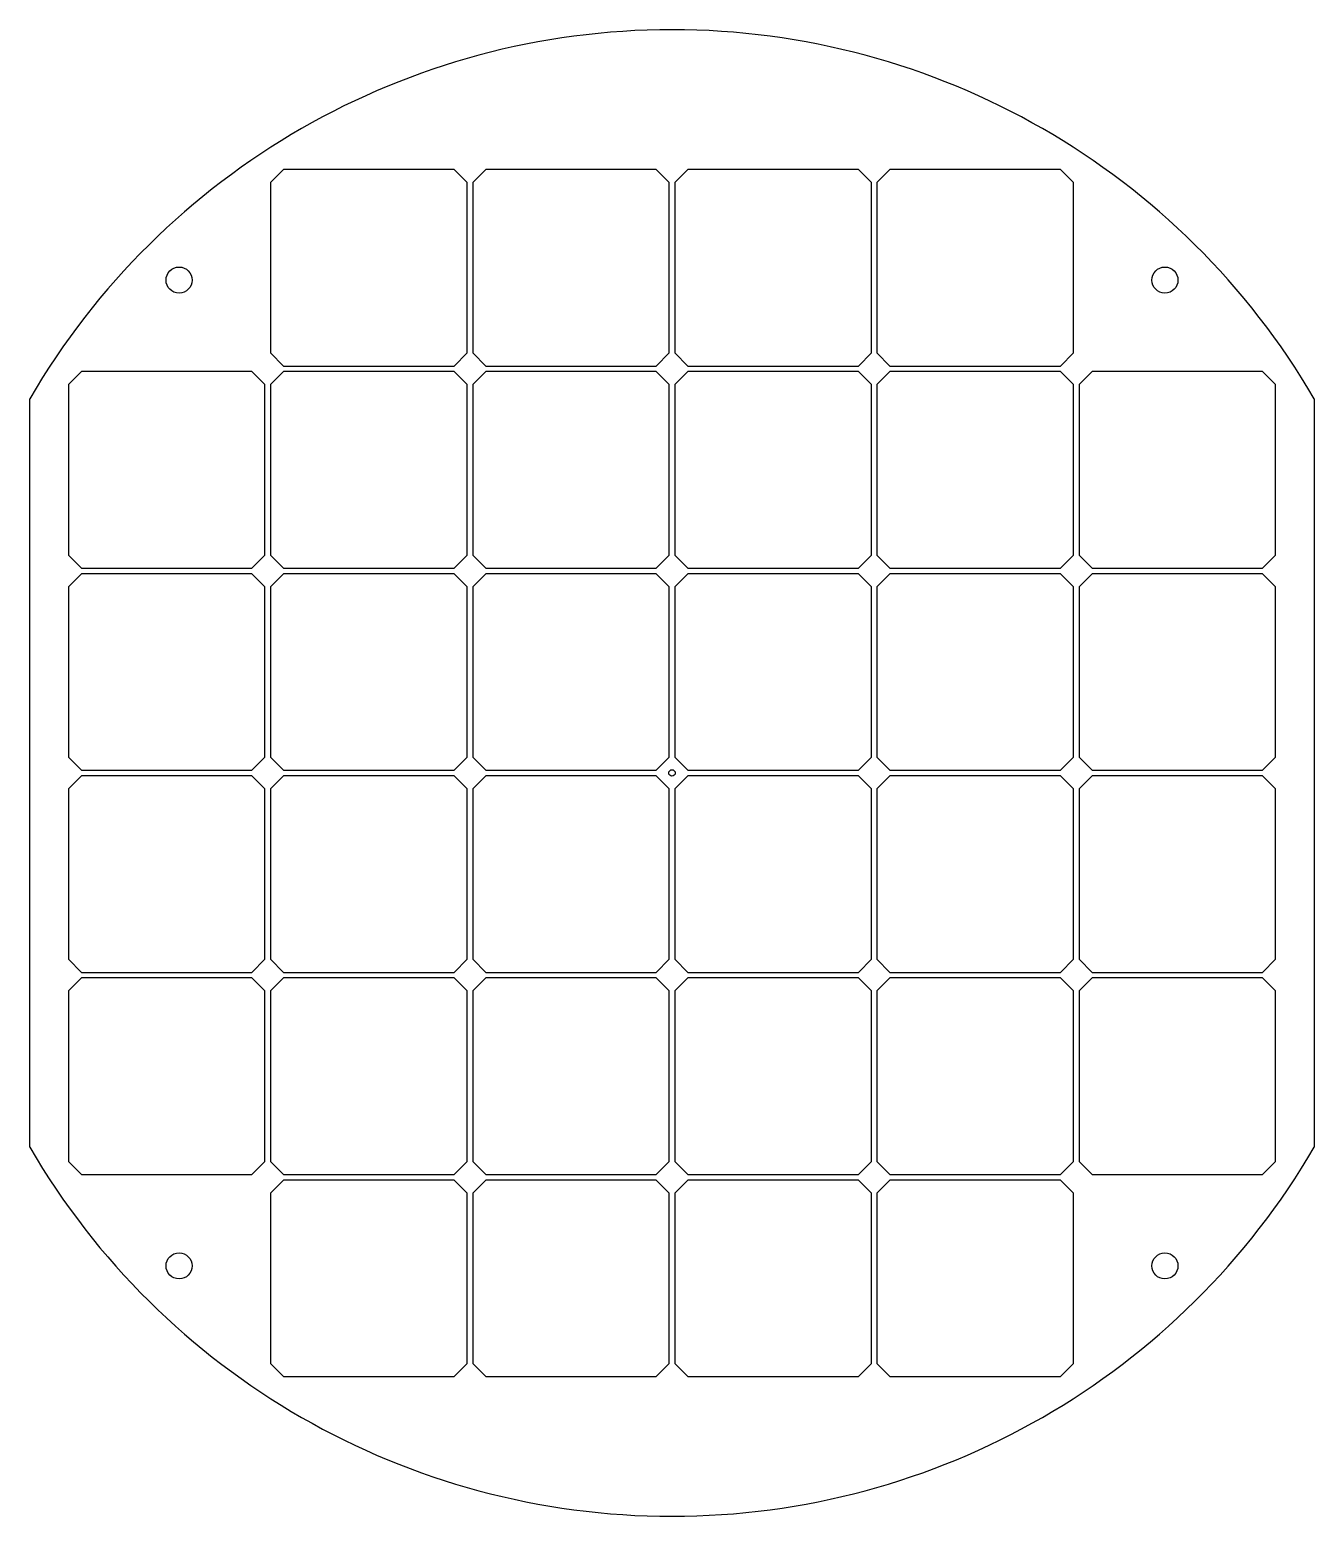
# Model space of a CAD drawing. Header units: millimetres. Extents: x 2242 to 2439, y 1817 to 2045.
import ezdxf

# ---------------------------------------------------------------- set-up
doc = ezdxf.new("R2010")
doc.units = ezdxf.units.MM
for name, color, linetype in [('holder_hole', 80, 'Continuous'), ('holder_outline', 1, 'Continuous'), ('holder_support', 140, 'Continuous')]:
    doc.layers.add(name, color=color, linetype=linetype)

msp = doc.modelspace()

# ---------------------------------------------------------------- linework, layer by layer
at = {"layer": 'holder_hole'}
for centre, radius in [((2264.86, 2006.49), 2), ((2416.06, 2006.49), 2), ((2340.46, 1930.89), 0.5), ((2264.86, 1855.29), 2), ((2416.06, 1855.29), 2)]:
    msp.add_circle(centre, radius, dxfattribs=at)
at = {"layer": 'holder_outline'}
for p, q in [((2241.96, 1873.49), (2241.96, 1988.29)), ((2438.96, 1988.27), (2438.96, 1873.5))]:
    msp.add_line(p, q, dxfattribs=at)
for start, end in [(30.2232, 149.7686), (210.2314, 329.7768)]:
    msp.add_arc((2340.46, 1930.89), 114, start, end, dxfattribs=at)
at = {"layer": 'holder_support'}
for points in [[(2278.89, 2021.46), (2278.89, 1995.31), (2280.89, 1993.31), (2307.04, 1993.31), (2309.04, 1995.31), (2309.04, 2021.46), (2307.04, 2023.46), (2280.89, 2023.46), (2278.89, 2021.46)], [(2309.89, 2021.46), (2309.89, 1995.31), (2311.89, 1993.31), (2338.04, 1993.31), (2340.04, 1995.31), (2340.04, 2021.46), (2338.04, 2023.46), (2311.89, 2023.46), (2309.89, 2021.46)], [(2340.89, 2021.46), (2340.89, 1995.31), (2342.89, 1993.31), (2369.04, 1993.31), (2371.04, 1995.31), (2371.04, 2021.46), (2369.04, 2023.46), (2342.89, 2023.46), (2340.89, 2021.46)], [(2371.89, 2021.46), (2371.89, 1995.31), (2373.89, 1993.31), (2400.04, 1993.31), (2402.04, 1995.31), (2402.04, 2021.46), (2400.04, 2023.46), (2373.89, 2023.46), (2371.89, 2021.46)], [(2247.89, 1990.46), (2247.89, 1964.31), (2249.89, 1962.31), (2276.04, 1962.31), (2278.04, 1964.31), (2278.04, 1990.46), (2276.04, 1992.46), (2249.89, 1992.46), (2247.89, 1990.46)], [(2278.89, 1990.46), (2278.89, 1964.31), (2280.89, 1962.31), (2307.04, 1962.31), (2309.04, 1964.31), (2309.04, 1990.46), (2307.04, 1992.46), (2280.89, 1992.46), (2278.89, 1990.46)], [(2309.89, 1990.46), (2309.89, 1964.31), (2311.89, 1962.31), (2338.04, 1962.31), (2340.04, 1964.31), (2340.04, 1990.46), (2338.04, 1992.46), (2311.89, 1992.46), (2309.89, 1990.46)], [(2340.89, 1990.46), (2340.89, 1964.31), (2342.89, 1962.31), (2369.04, 1962.31), (2371.04, 1964.31), (2371.04, 1990.46), (2369.04, 1992.46), (2342.89, 1992.46), (2340.89, 1990.46)], [(2371.89, 1990.46), (2371.89, 1964.31), (2373.89, 1962.31), (2400.04, 1962.31), (2402.04, 1964.31), (2402.04, 1990.46), (2400.04, 1992.46), (2373.89, 1992.46), (2371.89, 1990.46)], [(2402.89, 1990.46), (2402.89, 1964.31), (2404.89, 1962.31), (2431.04, 1962.31), (2433.04, 1964.31), (2433.04, 1990.46), (2431.04, 1992.46), (2404.89, 1992.46), (2402.89, 1990.46)], [(2247.89, 1959.46), (2247.89, 1933.31), (2249.89, 1931.31), (2276.04, 1931.31), (2278.04, 1933.31), (2278.04, 1959.46), (2276.04, 1961.46), (2249.89, 1961.46), (2247.89, 1959.46)], [(2278.89, 1959.46), (2278.89, 1933.31), (2280.89, 1931.31), (2307.04, 1931.31), (2309.04, 1933.31), (2309.04, 1959.46), (2307.04, 1961.46), (2280.89, 1961.46), (2278.89, 1959.46)], [(2309.89, 1959.46), (2309.89, 1933.31), (2311.89, 1931.31), (2338.04, 1931.31), (2340.04, 1933.31), (2340.04, 1959.46), (2338.04, 1961.46), (2311.89, 1961.46), (2309.89, 1959.46)], [(2340.89, 1959.46), (2340.89, 1933.31), (2342.89, 1931.31), (2369.04, 1931.31), (2371.04, 1933.31), (2371.04, 1959.46), (2369.04, 1961.46), (2342.89, 1961.46), (2340.89, 1959.46)], [(2371.89, 1959.46), (2371.89, 1933.31), (2373.89, 1931.31), (2400.04, 1931.31), (2402.04, 1933.31), (2402.04, 1959.46), (2400.04, 1961.46), (2373.89, 1961.46), (2371.89, 1959.46)], [(2402.89, 1959.46), (2402.89, 1933.31), (2404.89, 1931.31), (2431.04, 1931.31), (2433.04, 1933.31), (2433.04, 1959.46), (2431.04, 1961.46), (2404.89, 1961.46), (2402.89, 1959.46)], [(2247.89, 1928.46), (2247.89, 1902.31), (2249.89, 1900.31), (2276.04, 1900.31), (2278.04, 1902.31), (2278.04, 1928.46), (2276.04, 1930.46), (2249.89, 1930.46), (2247.89, 1928.46)], [(2278.89, 1928.46), (2278.89, 1902.31), (2280.89, 1900.31), (2307.04, 1900.31), (2309.04, 1902.31), (2309.04, 1928.46), (2307.04, 1930.46), (2280.89, 1930.46), (2278.89, 1928.46)], [(2309.89, 1928.46), (2309.89, 1902.31), (2311.89, 1900.31), (2338.04, 1900.31), (2340.04, 1902.31), (2340.04, 1928.46), (2338.04, 1930.46), (2311.89, 1930.46), (2309.89, 1928.46)], [(2340.89, 1928.46), (2340.89, 1902.31), (2342.89, 1900.31), (2369.04, 1900.31), (2371.04, 1902.31), (2371.04, 1928.46), (2369.04, 1930.46), (2342.89, 1930.46), (2340.89, 1928.46)], [(2371.89, 1928.46), (2371.89, 1902.31), (2373.89, 1900.31), (2400.04, 1900.31), (2402.04, 1902.31), (2402.04, 1928.46), (2400.04, 1930.46), (2373.89, 1930.46), (2371.89, 1928.46)], [(2402.89, 1928.46), (2402.89, 1902.31), (2404.89, 1900.31), (2431.04, 1900.31), (2433.04, 1902.31), (2433.04, 1928.46), (2431.04, 1930.46), (2404.89, 1930.46), (2402.89, 1928.46)], [(2247.89, 1897.46), (2247.89, 1871.31), (2249.89, 1869.31), (2276.04, 1869.31), (2278.04, 1871.31), (2278.04, 1897.46), (2276.04, 1899.46), (2249.89, 1899.46), (2247.89, 1897.46)], [(2278.89, 1897.46), (2278.89, 1871.31), (2280.89, 1869.31), (2307.04, 1869.31), (2309.04, 1871.31), (2309.04, 1897.46), (2307.04, 1899.46), (2280.89, 1899.46), (2278.89, 1897.46)], [(2309.89, 1897.46), (2309.89, 1871.31), (2311.89, 1869.31), (2338.04, 1869.31), (2340.04, 1871.31), (2340.04, 1897.46), (2338.04, 1899.46), (2311.89, 1899.46), (2309.89, 1897.46)], [(2340.89, 1897.46), (2340.89, 1871.31), (2342.89, 1869.31), (2369.04, 1869.31), (2371.04, 1871.31), (2371.04, 1897.46), (2369.04, 1899.46), (2342.89, 1899.46), (2340.89, 1897.46)], [(2371.89, 1897.46), (2371.89, 1871.31), (2373.89, 1869.31), (2400.04, 1869.31), (2402.04, 1871.31), (2402.04, 1897.46), (2400.04, 1899.46), (2373.89, 1899.46), (2371.89, 1897.46)], [(2402.89, 1897.46), (2402.89, 1871.31), (2404.89, 1869.31), (2431.04, 1869.31), (2433.04, 1871.31), (2433.04, 1897.46), (2431.04, 1899.46), (2404.89, 1899.46), (2402.89, 1897.46)], [(2278.89, 1866.46), (2278.89, 1840.31), (2280.89, 1838.31), (2307.04, 1838.31), (2309.04, 1840.31), (2309.04, 1866.46), (2307.04, 1868.46), (2280.89, 1868.46), (2278.89, 1866.46)], [(2309.89, 1866.46), (2309.89, 1840.31), (2311.89, 1838.31), (2338.04, 1838.31), (2340.04, 1840.31), (2340.04, 1866.46), (2338.04, 1868.46), (2311.89, 1868.46), (2309.89, 1866.46)], [(2340.89, 1866.46), (2340.89, 1840.31), (2342.89, 1838.31), (2369.04, 1838.31), (2371.04, 1840.31), (2371.04, 1866.46), (2369.04, 1868.46), (2342.89, 1868.46), (2340.89, 1866.46)], [(2371.89, 1866.46), (2371.89, 1840.31), (2373.89, 1838.31), (2400.04, 1838.31), (2402.04, 1840.31), (2402.04, 1866.46), (2400.04, 1868.46), (2373.89, 1868.46), (2371.89, 1866.46)]]:
    msp.add_lwpolyline(points, dxfattribs=at)

doc.saveas('drawing.dxf')
